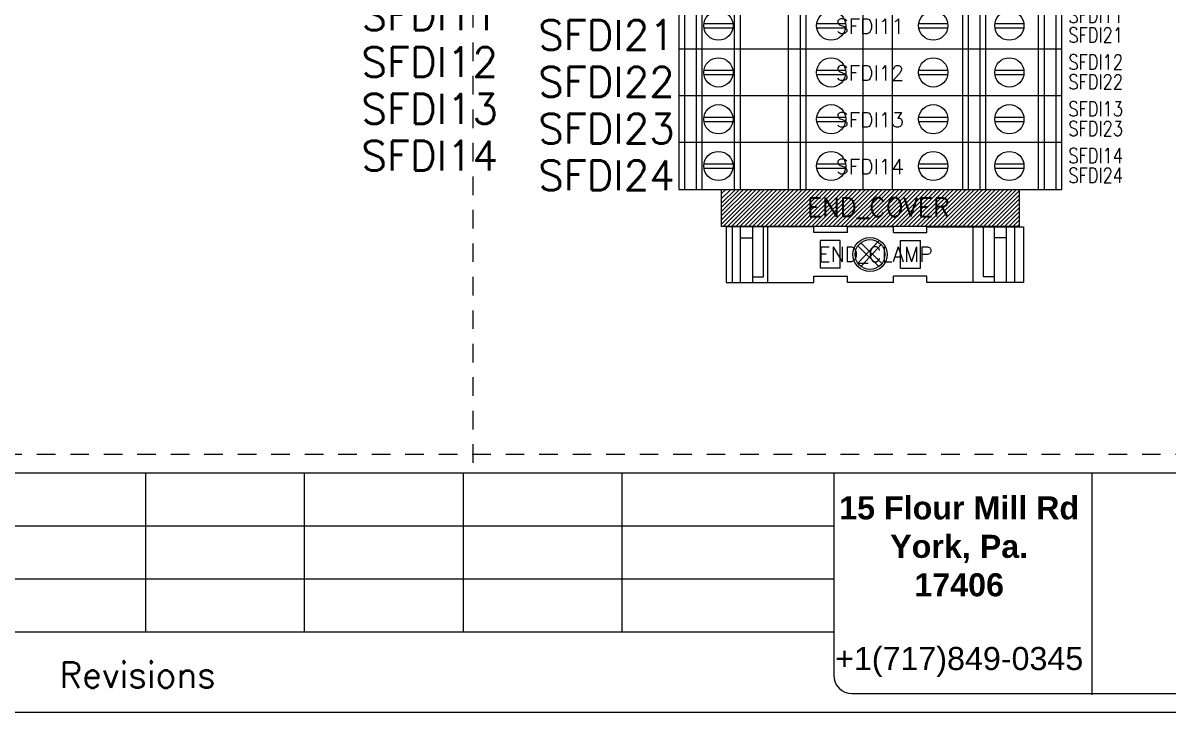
# Model space of a CAD drawing. Header units: inches. Extents: x 0 to 34.2, y 0 to 22.
# Drawn here: x 14.12 to 21.81, y -0.04 to 4.59 of the extents above; entities that cross this region are included whole.
import ezdxf
from ezdxf.enums import TextEntityAlignment as Align

# ---------------------------------------------------------------- set-up
doc = ezdxf.new("R2010")
doc.units = ezdxf.units.IN
doc.header["$MEASUREMENT"] = 0
doc.set_wipeout_variables(frame=1)
doc.linetypes.add('HIDDEN2', pattern=[0.1875, 0.125, -0.0625])
for name, color, linetype in [('LOCBOX', 3, 'HIDDEN2'), ('PSYMS', 7, 'Continuous'), ('PTERM', 4, 'Continuous'), ('PWIRE', 84, 'Continuous')]:
    doc.layers.add(name, color=color, linetype=linetype)
doc.layers.add('MidPoint', color=210, linetype='HIDDEN2', plot=False)
doc.styles.add('Fields', font='simplex.shx', dxfattribs={"height": 0.185})
doc.styles.get("Standard").update_dxf_attribs({"font": 'arial.ttf'})
doc.styles.add('Title_Block', font='simplex.shx', dxfattribs={"height": 0.185})
doc.styles.add('WD', font='romans.shx', dxfattribs={"height": 0.185})

# ---------------------------------------------------------------- blocks, each defined once
blk = doc.blocks.new('RG_Master_Ver_4_2_2')
at = {"color": 3}
for p, q in [((10.12, 1.5631), (34.15, 1.5631)), ((14.942, 1.5631), (14.942, 0.496)), ((16.0091, 1.5631), (16.0091, 0.496)), ((17.0763, 1.5631), (17.0763, 0.496)), ((18.1434, 1.5631), (18.1434, 0.496)), ((19.5662, 1.5631), (19.5662, 0.2033)), ((21.2999, 1.5625), (21.2999, 0.0716)), ((9.9977, 1.2074), (19.5662, 1.2074)), ((9.9977, 0.8517), (19.5662, 0.8517)), ((9.9977, 0.496), (19.5662, 0.496)), ((19.6886, 0.0809), (34.0625, 0.0809))]:
    blk.add_line(p, q, dxfattribs=at)
blk.add_lwpolyline([(0, -0.044), (34.25, -0.044), (34.25, 21.956), (0, 21.956)], close=True, dxfattribs=at)
blk.add_arc((19.6886, 0.2033), 0.1224, 180, 270, dxfattribs=at)
at = {"layer": 'MidPoint'}
blk.add_line((17.1412, 8.956), (17.1412, 1.581), dxfattribs=at)
at = {"color": 3, "insert": (20.4088, 1.4059), "char_height": 0.142284, "attachment_point": 2}
blk.add_mtext_dynamic_manual_height_columns('{\\fArial|b1|i0|c0|p34;\\H1.08937x;15 Flour Mill Rd\\PYork, Pa. \\P17406}\\P\\P{\\H1.08937x;+1(717)849-0345}', width=1.735089, gutter_width=0.6898, heights=[0], dxfattribs=at)
at = {"insert": (14.8886, 0.2059), "char_height": 0.171452, "attachment_point": 5, "style": 'Title_Block'}
blk.add_mtext_dynamic_manual_height_columns('\\pxqc;Revisions', width=9.426284, gutter_width=0.8573, heights=[0.3922], dxfattribs=at)
at = {"style": 'Fields'}
for tag, p in [('DESCRIPTION_3', (13.1158, 1.307)), ('DRN_3', (15.4724, 1.307)), ('CHK_3', (16.5293, 1.307)), ('APP_3', (17.5522, 1.307)), ('DATE_3', (18.8294, 1.307)), ('CUSTOMER', (28.9966, 1.2135)), ('DRAWING_DESC', (32.2295, 1.2455)), ('DESCRIPTION_2', (13.1158, 0.9513)), ('DRN_2', (15.4724, 0.9513)), ('CHK_2', (16.5293, 0.9513)), ('APP_2', (17.5522, 0.9513)), ('DATE_2', (18.8294, 0.9513)), ('SIZE', (30.7145, 0.8944)), ('DRAWING_#', (32.125, 0.8944)), ('REV', (33.5429, 0.8944)), ('DESCRIPTION_1', (13.1158, 0.5956)), ('DRN_1', (15.4724, 0.5956)), ('CHK_1', (16.5293, 0.5956)), ('APP_1', (17.5522, 0.5956)), ('DATE_1', (18.8294, 0.5956)), ('PROJECT_#', (28.9813, 0.5809)), ('DRN_BY', (30.875, 0.5245)), ('CHK_BY', (31.7615, 0.5245)), ('APP_BY', (32.75, 0.5245)), ('SCALE', (33.6518, 0.5245)), ('PROJECT_NAME', (29.021, 0.1759)), ('SHEETNUM', (32.7527, 0.1759)), ('TTL_SHTS', (33.5471, 0.1759))]:
    blk.add_attdef(tag, text='', height=0.125, dxfattribs=at).set_placement(p, align=Align.CENTER)
at = {"style": 'Fields', "flags": 9}
blk.add_attdef('WD_TB', (9.9529, 0.1939), '', height=0.0638, dxfattribs=at)
blk = doc.blocks.new('wd_default_02terminal')
at = {"style": 'WD', "flags": 1}
for tag, height, p in [('INST', 0.125, (0.0076, 0.4214)), ('LOC', 0.125, (0.0076, 0.2448)), ('P_TAGSTRIP', 0.125, (0.0076, 0.0683)), ('CAT', 0.05, (0.0052, -0.4504)), ('WDBLKNAM', 0.05, (0.0052, -0.5219)), ('FP', 0.05, (0.0052, -0.5934)), ('FPT', 0.05, (0.1463, -0.5934)), ('ASSYCODE', 0.05, (0.0052, -0.6748))]:
    blk.add_attdef(tag, text='', height=height, dxfattribs=at).set_placement(p, align=Align.CENTER)
at = {"style": 'WD', "width": 0.8}
for tag, p in [('WIRENOR', (1.3301, -0.2124)), ('L02WIRENOR', (1.3301, -0.3451))]:
    blk.add_attdef(tag, text='', height=0.1, dxfattribs=at).set_placement(p, align=Align.MIDDLE_LEFT)
at = {"style": 'WD', "flags": 1}
blk.add_attdef('L02TERM', text='', height=0.1, dxfattribs=at).set_placement((0, -0.4091), align=Align.MIDDLE_CENTER)
blk.add_attdef('L02PINL', text='', height=0.05, dxfattribs=at).set_placement((-0.882, -0.4415), align=Align.MIDDLE_RIGHT)
blk.add_attdef('L02PINR', text='', height=0.05, dxfattribs=at).set_placement((0.8974, -0.4415), align=Align.MIDDLE_LEFT)
at = {"linetype": 'Continuous'}
blk.add_wipeout([(1.2871, -0.3144), (1.2871, 0), (-1.2871, 0), (-1.2871, -0.3144), (0.1489, -0.3144)], dxfattribs=at)
for p, q in [((-1.2478, -0.3144), (-1.2478, 0)), ((-1.1692, -0.3144), (-1.1692, 0)), ((-1.1299, -0.3144), (-1.1299, 0)), ((-0.9125, -0.3144), (-0.9125, 0)), ((-0.8732, -0.3144), (-0.8732, 0)), ((-0.5498, -0.3144), (-0.5498, 0)), ((-0.4712, 0), (-0.4712, -0.3144)), ((-0.4319, -0.3144), (-0.4319, 0)), ((-0.0476, -0.3144), (-0.0476, 0)), ((0.1489, -0.3144), (0.1489, 0)), ((0.619, 0), (0.619, -0.3144)), ((0.6583, -0.3144), (0.6583, 0)), ((0.7369, -0.3144), (0.7369, 0)), ((0.7762, -0.3144), (0.7762, 0)), ((1.1299, -0.3144), (1.1299, 0)), ((1.1692, -0.3144), (1.1692, 0)), ((1.2478, -0.3144), (1.2478, 0)), ((-1.1181, -0.1427), (-0.9236, -0.1427)), ((-0.3608, -0.1427), (-0.1666, -0.1427)), ((0.3254, -0.1427), (0.5199, -0.1427)), ((0.8363, -0.1427), (1.0308, -0.1427)), ((-1.1181, -0.1721), (-0.9236, -0.1721)), ((-0.3608, -0.1721), (-0.1666, -0.1721)), ((0.3254, -0.1721), (0.5199, -0.1721)), ((0.8363, -0.1721), (1.0308, -0.1721))]:
    blk.add_line(p, q, dxfattribs=at)
blk.add_lwpolyline([(1.2871, -0.3144), (1.2871, 0), (-1.2871, 0), (-1.2871, -0.3144), (0.1489, -0.3144)], close=True, dxfattribs=at)
for centre in [(-1.021, -0.1572), (-0.2637, -0.1572), (0.4225, -0.1572), (0.9334, -0.1572)]:
    blk.add_circle(centre, 0.0983, dxfattribs=at)
at = {"style": 'WD'}
for tag in ['WIRENO', 'TERM']:
    blk.add_attdef(tag, text='', height=0.1, dxfattribs=at).set_placement((-0.0029, -0.1611), align=Align.MIDDLE_CENTER)
at = {"style": 'WD', "width": 0.8}
for tag, p in [('WIRENOL', (-1.3147, -0.2124)), ('L02WIRENOL', (-1.3147, -0.3451))]:
    blk.add_attdef(tag, text='', height=0.1, dxfattribs=at).set_placement(p, align=Align.MIDDLE_RIGHT)
at = {"style": 'WD', "flags": 1}
blk.add_attdef('L01PINL', text='', height=0.05, dxfattribs=at).set_placement((-0.882, -0.3761), align=Align.MIDDLE_RIGHT)
blk.add_attdef('MFG', text='', height=0.05, dxfattribs=at).set_placement((0.0052, -0.3789), align=Align.CENTER)
blk.add_attdef('L01PINR', text='', height=0.05, dxfattribs=at).set_placement((0.8974, -0.3761), align=Align.MIDDLE_LEFT)
blk = doc.blocks.new('wd_default_accessory')
at = {"style": 'WD', "flags": 1}
for tag, p in [('INST', (0, 0.4898)), ('LOC', (0, 0.3023)), ('P_TAGSTRIP', (0, 0.1148))]:
    blk.add_attdef(tag, text='', height=0.125, dxfattribs=at).set_placement(p, align=Align.MIDDLE_CENTER)
at = {"style": 'WD'}
blk.add_attdef('TERM', text='', height=0.125, dxfattribs=at).set_placement((-1.0446, -0.1822), align=Align.RIGHT)
blk.add_wipeout([(1, -0.25), (-1, -0.25), (-1, 0), (1, 0)])
for p, q in [((-0.9608, -0.25), (-0.7108, 0)), ((-0.9326, -0.25), (-0.6826, 0)), ((-0.9044, -0.25), (-0.6544, 0)), ((-0.8762, -0.25), (-0.6262, 0)), ((-0.848, -0.25), (-0.598, 0)), ((-0.8198, -0.25), (-0.5698, 0)), ((-0.7915, -0.25), (-0.5415, 0)), ((-0.7633, -0.25), (-0.5133, 0)), ((-0.7351, -0.25), (-0.4851, 0)), ((-0.7069, -0.25), (-0.4569, 0)), ((-0.6787, -0.25), (-0.4287, 0)), ((-0.6505, -0.25), (-0.4005, 0)), ((-0.6223, -0.25), (-0.3723, 0)), ((-0.5941, -0.25), (-0.3441, 0)), ((-0.5658, -0.25), (-0.3158, 0)), ((-0.5376, -0.25), (-0.2876, 0)), ((-0.5094, -0.25), (-0.2594, 0)), ((-0.453, -0.25), (-0.203, 0)), ((-0.3684, -0.25), (-0.1184, 0)), ((-0.3402, -0.25), (-0.0902, 0)), ((-0.2837, -0.25), (-0.0337, 0)), ((-0.2555, -0.25), (-0.0055, 0)), ((-0.1991, -0.25), (0.0509, 0)), ((-0.1709, -0.25), (0.0791, 0)), ((-0.1427, -0.25), (0.1073, 0)), ((-0.0863, -0.25), (0.1637, 0)), ((-0.058, -0.25), (0.192, 0)), ((-0.0298, -0.25), (0.2202, 0)), ((-0.0016, -0.25), (0.2484, 0)), ((0.0548, -0.25), (0.3048, 0)), ((0.083, -0.25), (0.333, 0)), ((0.1112, -0.25), (0.3612, 0)), ((0.1394, -0.25), (0.3902, 0.0008)), ((0.3933, -0.25), (0.6433, 0)), ((0.4216, -0.25), (0.6716, 0)), ((0.4498, -0.25), (0.6998, 0)), ((0.5062, -0.25), (0.7562, 0)), ((0.5626, -0.25), (0.8126, 0)), ((0.5908, -0.25), (0.8408, 0)), ((0.619, -0.25), (0.869, 0)), ((0.6755, -0.25), (0.9255, 0)), ((0.7319, -0.25), (0.9819, 0)), ((-1, -0.0621), (-0.9379, 0)), ((-1, -0.0282), (-0.9718, 0)), ((-1, -0.1199), (-0.8801, 0)), ((-1, -0.1481), (-0.8519, 0)), ((-1, -0.1763), (-0.8237, 0)), ((-1, -0.2046), (-0.7954, 0)), ((-1, -0.2328), (-0.7672, 0)), ((-1, -0.0926), (-0.9074, 0)), ((-0.989, -0.25), (-0.739, 0)), ((-0.4812, -0.25), (-0.2312, 0)), ((-0.4248, -0.25), (-0.1748, 0)), ((-0.3966, -0.25), (-0.1466, 0)), ((-0.3119, -0.25), (-0.0619, 0)), ((-0.2273, -0.25), (0.0227, 0)), ((-0.1145, -0.25), (0.1355, 0)), ((0.0266, -0.25), (0.2766, 0)), ((0.1677, -0.25), (0.4177, 0)), ((0.1959, -0.25), (0.4459, 0)), ((0.2241, -0.25), (0.4741, 0)), ((0.2523, -0.25), (0.5023, 0)), ((0.2805, -0.25), (0.5305, 0)), ((0.3087, -0.25), (0.5587, 0)), ((0.3369, -0.25), (0.5869, 0)), ((0.3651, -0.25), (0.6151, 0)), ((0.478, -0.25), (0.728, 0)), ((0.5344, -0.25), (0.7844, 0)), ((0.6472, -0.25), (0.8972, 0)), ((0.7037, -0.25), (0.9537, 0)), ((0.7601, -0.25), (1, -0.0101)), ((0.7883, -0.25), (1, -0.0383)), ((0.8165, -0.25), (1, -0.0665)), ((0.8447, -0.25), (1, -0.0947)), ((0.8729, -0.25), (1, -0.1229)), ((0.9012, -0.25), (1, -0.1512)), ((0.9294, -0.25), (1, -0.1794)), ((0.9576, -0.25), (1, -0.2076)), ((0.9858, -0.25), (1, -0.2358))]:
    blk.add_line(p, q)
blk.add_lwpolyline([(1, -0.25), (-1, -0.25), (-1, 0), (1, 0)], close=True)
at = {"style": 'WD', "flags": 1}
for tag, p in [('MFG', (-0.625, -0.0625)), ('WDBLKNAM', (0.5625, -0.0625)), ('CAT', (-0.625, -0.125)), ('FPT', (0.5625, -0.125)), ('ASSYCODE', (-0.625, -0.1875)), ('FP', (0.5625, -0.1875))]:
    blk.add_attdef(tag, text='', height=0.01, dxfattribs=at).set_placement(p, align=Align.MIDDLE_CENTER)
blk = doc.blocks.new('E_NS35N')
at = {"style": 'WD', "flags": 1}
for tag, height, p in [('INST', 0.125, (-0.0107, 0.4749)), ('LOC', 0.125, (-0.0107, 0.2983)), ('P_TAGSTRIP', 0.125, (-0.0107, 0.1218)), ('MFG', 0.05, (0.0343, -0.4763)), ('CAT', 0.05, (0.0343, -0.5478)), ('WDBLKNAM', 0.05, (0.0343, -0.6193)), ('FP', 0.05, (0.0343, -0.6908)), ('FPT', 0.05, (0.1754, -0.6908)), ('ASSYCODE', 0.05, (0.0343, -0.7892))]:
    blk.add_attdef(tag, text='', height=height, dxfattribs=at).set_placement(p, align=Align.CENTER)
at = {"style": 'WD', "width": 0.8}
blk.add_attdef('WIRENOR', text='', height=0.1, dxfattribs=at).set_placement((1.0594, -0.1198), align=Align.MIDDLE_LEFT)
blk.add_wipeout([(-0.9692, 0), (-0.3791, 0), (-0.3791, -0.039), (-0.1549, -0.039), (-0.1549, 0), (0.1549, 0), (0.1549, -0.039), (0.3791, -0.039), (0.3791, 0), (1.0277, 0), (1.0277, -0.374), (0.3791, -0.374), (0.3791, -0.3335), (0.1549, -0.3335), (0.1549, -0.374), (-0.1549, -0.374), (-0.1549, -0.3335), (-0.3791, -0.3335), (-0.3791, -0.374), (-0.9692, -0.374)])
blk.add_wipeout([(-0.9692, 0), (-0.3791, 0), (-0.3791, -0.039), (-0.1549, -0.039), (-0.1549, 0), (0.1549, 0), (0.1549, -0.039), (0.3791, -0.039), (0.3791, 0), (1.0277, 0), (1.0277, -0.374), (0.3791, -0.374), (0.3791, -0.3335), (0.1549, -0.3335), (0.1549, -0.374), (-0.1549, -0.374), (-0.1549, -0.3335), (-0.3791, -0.3335), (-0.3791, -0.374), (-0.9692, -0.374)])
for p, q in [((-0.3791, 0), (-0.9692, 0)), ((-0.9692, 0), (-0.9692, -0.374)), ((-0.3791, -0.039), (-0.3791, 0)), ((-0.1549, -0.039), (-0.1549, 0)), ((0.1549, 0), (-0.1549, 0)), ((0.3791, 0), (1.0277, 0)), ((0.3791, -0.039), (0.3791, 0)), ((0.3791, 0), (0.688, 0)), ((0.688, 0), (0.688, -0.374)), ((0.915, -0.3698), (0.915, 0.0042)), ((0.9696, -0.3698), (0.9696, 0.0042)), ((1.0277, 0), (1.0277, -0.374)), ((-0.9268, -0.3782), (-0.9268, -0.0042)), ((-0.8721, -0.3782), (-0.8721, -0.0042)), ((-0.8721, -0.0742), (-0.7907, -0.0742)), ((-0.7907, -0.3782), (-0.7907, -0.0042)), ((-0.7175, -0.3364), (-0.7175, -0.0042)), ((-0.6897, -0.3782), (-0.6897, -0.0042)), ((-0.1549, -0.039), (-0.3791, -0.039)), ((0.1549, -0.039), (0.3791, -0.039)), ((0.7604, -0.3364), (0.7604, -0.0042)), ((0.8336, -0.3782), (0.8336, -0.0042)), ((0.915, -0.0742), (0.8336, -0.0742)), ((-0.2026, -0.0921), (-0.3361, -0.0921)), ((-0.3361, -0.2789), (-0.3361, -0.0921)), ((-0.2026, -0.2789), (-0.2026, -0.0921)), ((-0.0839, -0.1287), (0.057, -0.2672)), ((-0.0817, -0.2418), (0.0537, -0.0978)), ((-0.0636, -0.1077), (0.0776, -0.2466)), ((-0.0606, -0.2619), (0.0751, -0.1176)), ((0.2026, -0.0921), (0.3361, -0.0921)), ((0.2026, -0.2789), (0.2026, -0.0921)), ((0.3361, -0.2789), (0.3361, -0.0921)), ((-0.2026, -0.2789), (-0.3361, -0.2789)), ((0.2026, -0.2789), (0.3361, -0.2789)), ((-0.9692, -0.374), (-0.3791, -0.374)), ((-0.7907, -0.3364), (-0.7175, -0.3364)), ((-0.3791, -0.374), (-0.3791, -0.3335)), ((-0.3791, -0.3335), (-0.1549, -0.3335)), ((-0.1549, -0.374), (-0.1549, -0.3335)), ((0.1549, -0.374), (-0.1549, -0.374)), ((0.3791, -0.3335), (0.1549, -0.3335)), ((0.3791, -0.374), (0.3791, -0.3335)), ((1.0277, -0.374), (0.3791, -0.374)), ((0.688, -0.374), (0.3791, -0.374)), ((0.8336, -0.3364), (0.7604, -0.3364))]:
    blk.add_line(p, q)
for points in [[(0.1549, -0.039), (0.1549, 0)], [(0.1549, -0.374), (0.1549, -0.3335)]]:
    blk.add_lwpolyline(points)
for radius in [0.115, 0.1]:
    blk.add_circle((-0.0027, -0.187), radius)
blk.add_attdef('WIRENOL', text='', height=0.1, dxfattribs=at).set_placement((-1.0026, -0.1198), align=Align.MIDDLE_RIGHT)
at = {"style": 'WD'}
for tag in ['WIRENO', 'TERM']:
    blk.add_attdef(tag, text='', height=0.1, dxfattribs=at).set_placement((0.0343, -0.1851), align=Align.MIDDLE_CENTER)
at = {"style": 'WD', "flags": 1}
blk.add_attdef('TERMDESCL', text='', height=0.05, dxfattribs=at).set_placement((-1.0001, -0.2348), align=Align.MIDDLE_RIGHT)
blk.add_attdef('TERMDESCR', text='', height=0.05, dxfattribs=at).set_placement((1.0593, -0.2348), align=Align.MIDDLE_LEFT)

msp = doc.modelspace()

# ---------------------------------------------------------------- block references
msp.add_blockref('RG_Master_Ver_4_2_2', (0, 0))

# ---------------------------------------------------------------- next in the draw order: block references
at = {"layer": 'PSYMS'}
ref = msp.add_blockref('wd_default_02terminal', (19.8125, 4.7265), dxfattribs=at)
ref.add_attrib('WIRENO', 'SFDI11', dxfattribs={"layer": 'PWIRE', "height": 0.1, "style": 'WD'}).set_placement((19.8096, 4.5654), align=Align.MIDDLE_CENTER)
ref.add_attrib('WIRENOL', 'SFDI11', dxfattribs={"layer": 'PWIRE', "height": 0.2, "style": 'WD'}).set_placement((17.3103, 4.639), align=Align.MIDDLE_RIGHT)
ref.add_attrib('L02WIRENOL', 'SFDI21', dxfattribs={"layer": '0', "height": 0.2, "style": 'WD'}).set_placement((18.4978, 4.5063), align=Align.MIDDLE_RIGHT)
ref.add_attrib('WIRENOR', 'SFDI11', dxfattribs={"layer": 'PWIRE', "height": 0.1, "style": 'WD', "width": 0.8}).set_placement((21.1426, 4.639), align=Align.MIDDLE_LEFT)
ref.add_attrib('L02WIRENOR', 'SFDI21', dxfattribs={"layer": '0', "height": 0.1, "style": 'WD', "width": 0.8}).set_placement((21.1426, 4.5063), align=Align.MIDDLE_LEFT)

# ---------------------------------------------------------------- next in the draw order: block references
ref = msp.add_blockref('wd_default_02terminal', (19.8125, 4.4121), dxfattribs=at)
ref.add_attrib('WIRENO', 'SFDI12', dxfattribs={"layer": 'PWIRE', "height": 0.1, "style": 'WD'}).set_placement((19.8096, 4.251), align=Align.MIDDLE_CENTER)
ref.add_attrib('WIRENOL', 'SFDI12', dxfattribs={"layer": 'PWIRE', "height": 0.2, "style": 'WD'}).set_placement((17.3103, 4.3246), align=Align.MIDDLE_RIGHT)
ref.add_attrib('L02WIRENOL', 'SFDI22', dxfattribs={"layer": '0', "height": 0.2, "style": 'WD'}).set_placement((18.4978, 4.1919), align=Align.MIDDLE_RIGHT)
ref.add_attrib('WIRENOR', 'SFDI12', dxfattribs={"layer": 'PWIRE', "height": 0.1, "style": 'WD', "width": 0.8}).set_placement((21.1426, 4.3246), align=Align.MIDDLE_LEFT)
ref.add_attrib('L02WIRENOR', 'SFDI22', dxfattribs={"layer": '0', "height": 0.1, "style": 'WD', "width": 0.8}).set_placement((21.1426, 4.1919), align=Align.MIDDLE_LEFT)

# ---------------------------------------------------------------- next in the draw order: block references
ref = msp.add_blockref('wd_default_02terminal', (19.8125, 4.0977), dxfattribs=at)
ref.add_attrib('WIRENO', 'SFDI13', dxfattribs={"layer": 'PWIRE', "height": 0.1, "style": 'WD'}).set_placement((19.8096, 3.9366), align=Align.MIDDLE_CENTER)
ref.add_attrib('WIRENOL', 'SFDI13', dxfattribs={"layer": 'PWIRE', "height": 0.2, "style": 'WD'}).set_placement((17.3103, 4.0102), align=Align.MIDDLE_RIGHT)
ref.add_attrib('L02WIRENOL', 'SFDI23', dxfattribs={"layer": '0', "height": 0.2, "style": 'WD'}).set_placement((18.4978, 3.8775), align=Align.MIDDLE_RIGHT)
ref.add_attrib('WIRENOR', 'SFDI13', dxfattribs={"layer": 'PWIRE', "height": 0.1, "style": 'WD', "width": 0.8}).set_placement((21.1426, 4.0102), align=Align.MIDDLE_LEFT)
ref.add_attrib('L02WIRENOR', 'SFDI23', dxfattribs={"layer": '0', "height": 0.1, "style": 'WD', "width": 0.8}).set_placement((21.1426, 3.8775), align=Align.MIDDLE_LEFT)

# ---------------------------------------------------------------- next in the draw order: block references
ref = msp.add_blockref('wd_default_02terminal', (19.8125, 3.7833), dxfattribs=at)
ref.add_attrib('WIRENO', 'SFDI14', dxfattribs={"layer": 'PWIRE', "height": 0.1, "style": 'WD'}).set_placement((19.8096, 3.6222), align=Align.MIDDLE_CENTER)
ref.add_attrib('WIRENOL', 'SFDI14', dxfattribs={"layer": 'PWIRE', "height": 0.2, "style": 'WD'}).set_placement((17.3103, 3.6958), align=Align.MIDDLE_RIGHT)
ref.add_attrib('L02WIRENOL', 'SFDI24', dxfattribs={"layer": '0', "height": 0.2, "style": 'WD'}).set_placement((18.4978, 3.5631), align=Align.MIDDLE_RIGHT)
ref.add_attrib('WIRENOR', 'SFDI14', dxfattribs={"layer": 'PWIRE', "height": 0.1, "style": 'WD', "width": 0.8}).set_placement((21.1426, 3.6958), align=Align.MIDDLE_LEFT)
ref.add_attrib('L02WIRENOR', 'SFDI24', dxfattribs={"layer": '0', "height": 0.1, "style": 'WD', "width": 0.8}).set_placement((21.1426, 3.5631), align=Align.MIDDLE_LEFT)

# ---------------------------------------------------------------- next in the draw order: block references
ref = msp.add_blockref('wd_default_accessory', (19.8125, 3.4689), dxfattribs=at)
ref.add_attrib('TERM', 'END_COVER', dxfattribs={"layer": 'PTERM', "height": 0.125, "style": 'WD'}).set_placement((20.3452, 3.2867), align=Align.RIGHT)

# ---------------------------------------------------------------- next in the draw order: block references
ref = msp.add_blockref('E_NS35N', (19.8125, 3.2181), dxfattribs=at)
ref.add_attrib('TERM', 'END_CLAMP', dxfattribs={"layer": 'PTERM', "height": 0.1, "style": 'WD'}).set_placement((19.8468, 3.033), align=Align.MIDDLE_CENTER)

# ---------------------------------------------------------------- next in the draw order: linework, layer by layer
at = {"layer": 'LOCBOX'}
msp.add_lwpolyline([(7.25, 21.125), (33.6875, 21.125), (33.6875, 1.6875), (7.25, 1.6875)], close=True, dxfattribs=at)

doc.saveas('drawing.dxf')
